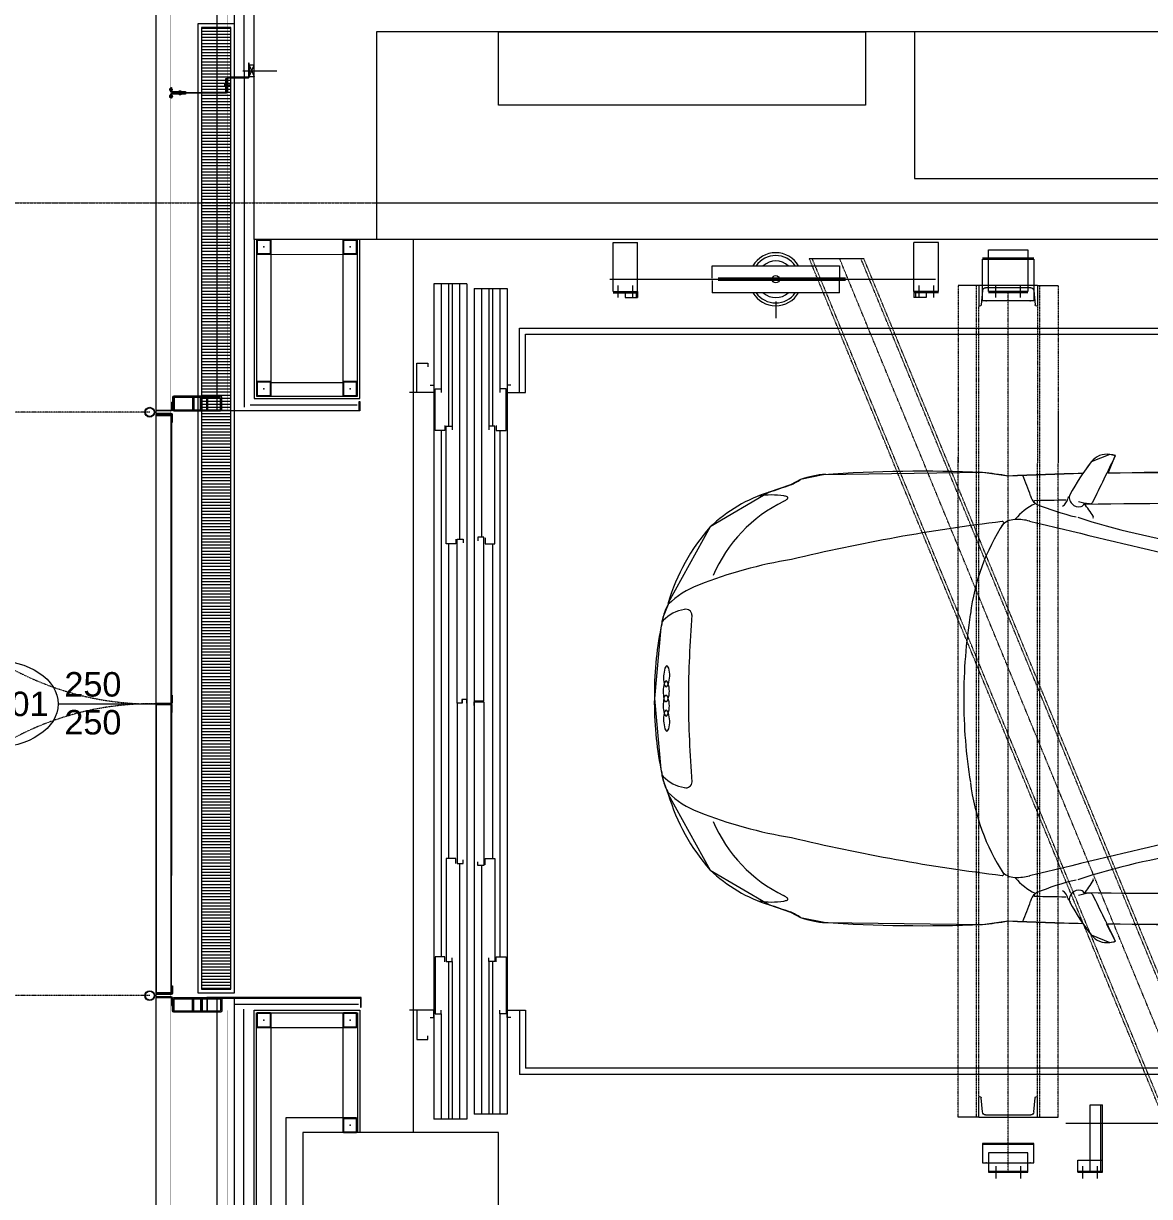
# Model space of a CAD drawing. Extents: x -1133 to 23780, y -1311 to 8245.
# Drawn here: x 1068.3 to 1528.5, y 1998.9 to 2478.4 of the extents above; entities that cross this region are included whole.
import ezdxf
from ezdxf.enums import TextEntityAlignment as Align
from ezdxf.xclip import XClip

# ---------------------------------------------------------------- set-up
doc = ezdxf.new("R2010")
doc.units = 0
doc.header["$MEASUREMENT"] = 0
doc.header["$XCLIPFRAME"] = 0
doc.linetypes.add('DASHDOT2', pattern=[0.5, 0.25, -0.125, 0, -0.125])
doc.linetypes.add('DOT2', pattern=[0.125, 0, -0.125])
doc.layers.get('0').update_dxf_attribs({"color": 9, "lineweight": 9})
for name, color, linetype, lineweight in [('00', 9, 'Continuous', 9), ('01', 9, 'Continuous', 9), ('04', 9, 'Continuous', 9), ('05V', 9, 'Continuous', 9), ('06D', 9, 'Continuous', 9), ('10', 9, 'Continuous', 9), ('11', 9, 'Continuous', 9), ('20', 9, 'DOT2', 9), ('22', 8, 'Continuous', 9), ('24', 9, 'DASHDOT2', 9), ('33', 9, 'BATTING', 9)]:
    doc.layers.add(name, color=color, linetype=linetype, lineweight=lineweight)
doc.styles.add('Arial', font='arial.ttf', dxfattribs={"height": 2.5})
doc.linetypes.add('BATTING', pattern='A,0.0001,-0.1,[134,ltypeshp.shx,S=0.1,R=0,X=-0.1,Y=0],-0.2,[134,ltypeshp.shx,S=0.1,R=180,X=0.1,Y=0],-0.1', length=0.4001)

# ---------------------------------------------------------------- blocks, each defined once
blk = doc.blocks.new('p-ızgara 1')
h = blk.add_hatch()
h.set_pattern_fill('ANSI31', color=256, scale=10, angle=225, style=0)
h.set_pattern_definition([(270, (-1308.5183, 1064.6868), (1.25, -4e-16), [])])
h.paths.add_polyline_path([(1.5, 13.5), (1.5, 1.5), (394.5, 1.5), (394.5, 13.5)])
for points in [[(0, 15), (0, 0), (396, 0), (396, 15)], [(1.5, 13.5), (1.5, 1.5), (394.5, 1.5), (394.5, 13.5)]]:
    blk.add_lwpolyline(points, close=True)
blk = doc.blocks.new('Group-321-1')
at = {"lineweight": 0}
blk.add_lwpolyline([(384782.8143, 69370.9298), (384782.099, 69369.5315), (384782.0492, 69369.5901), (384782.0346, 69369.5732), (384782.0266, 69369.4913), (384782.053, 69369.4394), (384781.9224, 69369.1627), (384781.8618, 69369.0762), (384781.5727, 69368.4935), (384781.5478, 69368.4017), (384781.5488, 69368.3546), (384781.5351, 69368.2638), (384781.5515, 69367.9843), (384781.5515, 69367.9843), (384781.749, 69367.6906), (384781.7549, 69367.6863), (384781.7923, 69367.6441), (384781.8263, 69367.6169), (384782.0711, 69367.4613), (384782.3403, 69367.353), (384782.3817, 69367.3414), (384782.4453, 69367.3332), (384782.7991, 69367.344), (384783.0363, 69367.4941), (384783.1021, 69367.5581), (384783.1403, 69367.5843), (384783.2058, 69367.6663), (384783.5053, 69368.2326), (384783.5403, 69368.3322), (384783.689, 69368.5997), (384783.7466, 69368.6084), (384783.8084, 69368.6626), (384783.8147, 69368.6844), (384783.7337, 69368.6844), (384784.4562, 69370.087)], dxfattribs=at)
for centre, radius, start, end in [((384822.9409, 69349.5203), 45.4809, 151.91783, 153.89663), ((384821.1879, 69350.0129), 43.565, 152.47687, 153.59071), ((384780.1046, 69371.4451), 2.9727, 314.8855, 333.6766), ((384743.6698, 69390.211), 45.4809, 331.7595, 333.7383), ((384782.0988, 69369.5256), 0.08, 143.4719, 205.3483), ((384782.1495, 69369.4974), 0.1377, 137.1664, 146.6022), ((384967.4628, 69508.0027), 231.379, 216.741616, 216.794011), ((384678.7517, 69458.2208), 136.4506, 319.252602, 319.492588), ((384786.4545, 69368.1856), 2.9727, 151.9795, 170.7706), ((384782.9196, 69369.9112), 0.9868, 205.182, 214.4777), ((384795.1786, 69363.075), 14.5872, 154.13193, 155.3338), ((384781.9661, 69369.5433), 0.2494, 316.3484, 326.7202), ((384782.1506, 69369.3741), 0.0194, 352.1473, 47.0793), ((384782.2653, 69368.9144), 0.4843, 94.4328, 101.9444), ((384782.1667, 69369.4142), 0.0112, 312.8599, 34.8105), ((384782.228, 69369.389), 0.00831, 38.2323, 92.0308), ((384745.0919, 69389.0738), 43.565, 332.06542, 333.17925), ((384781.4441, 69369.9694), 0.9862, 309.9162, 319.8631), ((384782.1239, 69369.3634), 0.0209, 210.1338, 261.901), ((384782.122, 69369.3451), 0.00941, 178.2704, 230.3207), ((384782.0852, 69369.2999), 0.0489, 5.7791, 50.9893), ((384782.1316, 69369.3958), 0.0541, 258.6932, 282.7156), ((384782.1321, 69369.3799), 0.0386, 287.1711, 347.5368), ((384791.1445, 69364.8055), 10.0957, 153.3898, 154.10666), ((384781.8012, 69367.5574), 1.667, 81.8864, 84.9423), ((384782.0501, 69369.2603), 0.0543, 255.4486, 293.8595), ((384782.0653, 69369.2123), 0.00351, 147.6525, 275.8013), ((384782.3152, 69369.2019), 0.2415, 178.3112, 202.8017), ((384782.0803, 69369.2075), 0.00659, 121.6403, 166.7715), ((384783.0277, 69368.3243), 1.3873, 142.8163, 147.1796), ((384782.2724, 69369.0259), 0.196, 137.8698, 155.4348), ((384782.1584, 69369.074), 0.0723, 153.7582, 202.5543), ((384787.0532, 69366.1374), 5.9654, 150.48594, 156.73647), ((384789.1281, 69366.4456), 7.5187, 159.68697, 166.35156), ((384782.0818, 69369.0554), 0.00481, 20.9384, 175.9317), ((384782.8576, 69369.5029), 0.8909, 210.0252, 235.5657), ((384916.0429, 69336.4165), 136.4506, 166.163538, 166.403525), ((384783.6274, 69370.5018), 2.1511, 233.7694, 242.9353), ((384783.546, 69368.7124), 0.00831, 33.6253, 87.4238), ((384783.1387, 69368.4661), 0.4843, 23.7117, 31.2233), ((384783.5791, 69368.6408), 0.0194, 78.5769, 133.5088), ((384783.8241, 69368.5896), 0.2494, 158.9359, 169.3077), ((384783.6023, 69368.6773), 0.0112, 90.8456, 172.7962), ((384788.1969, 69600.0219), 231.379, 268.862115, 268.914511), ((384783.7323, 69368.6871), 0.08, 280.3078, 342.1843), ((384783.6798, 69368.7118), 0.1377, 339.054, 348.4897), ((384784.4746, 69368.4138), 0.9862, 165.793, 175.74), ((384783.5945, 69368.6292), 0.0386, 138.1193, 198.4851), ((384783.6078, 69368.6381), 0.0541, 202.9405, 226.9629), ((384783.6345, 69370.4982), 2.1511, 242.7208, 251.8868), ((384774.6241, 69373.2856), 10.0957, 331.54946, 332.26633), ((384783.5569, 69368.5444), 0.0489, 74.6669, 119.8771), ((384770.8666, 69375.5547), 14.5872, 330.32233, 331.52419), ((384783.5722, 69368.6007), 0.00941, 255.3354, 307.3857), ((384783.5859, 69368.613), 0.0209, 223.7551, 275.5224), ((384783.5672, 69369.5788), 0.9868, 271.1784, 280.4742), ((384781.8971, 69368.3577), 0.3521, 155.6746, 172.8272), ((384783.2251, 69368.5368), 0.196, 330.2214, 347.7863), ((384783.3432, 69368.6743), 0.2415, 282.8545, 307.345), ((384783.4846, 69368.4866), 0.00659, 318.8847, 4.0158), ((384783.5452, 69368.4928), 0.0543, 191.7966, 230.2075), ((384783.4973, 69368.4773), 0.00351, 209.8549, 338.0036), ((384783.2716, 69369.2904), 0.8909, 250.0904, 275.6309), ((384783.3307, 69368.4723), 0.0723, 283.1018, 331.8979), ((384782.3066, 69367.2979), 1.667, 40.7138, 43.7698), ((384781.2507, 69368.3722), 0.2986, 356.6067, 5.6602), ((384777.1322, 69372.6032), 7.5187, 319.30457, 325.96916), ((384783.3602, 69368.3991), 0.00481, 309.7244, 104.7177), ((384764.3472, 69370.8859), 17.3868, 351.32617, 351.63129), ((384781.5894, 69368.3179), 0.00398, 74.7912, 133.7856), ((384781.5845, 69368.3135), 0.0102, 1.6376, 54.3963), ((384782.2148, 69368.7415), 1.3873, 338.4765, 342.8399), ((384781.8007, 69368.141), 0.2809, 142.998, 163.907), ((384781.6108, 69368.2877), 0.0411, 126.4313, 146.9765), ((384781.5006, 69368.3013), 0.0949, 358.817, 7.3839), ((384782.2012, 69368.2894), 0.6058, 179.0659, 219.4798), ((384782.1373, 69368.159), 0.6112, 170.0439, 196.5991), ((384778.0913, 69370.7376), 5.9654, 328.91966, 335.17019), ((384783.574, 69367.6511), 1.8423, 162.0199, 174.3284), ((384782.3166, 69368.2853), 0.8221, 201.4762, 226.3392), ((384782.1191, 69367.7954), 0.3803, 174.3105, 196.6697), ((384781.8274, 69367.732), 0.0243, 63.7649, 169.9953), ((384784.0992, 69371.3805), 4.2739, 238.0489, 242.6341), ((384781.9405, 69367.6889), 0.1449, 160.4215, 200.1828), ((384781.3493, 69368.793), 1.8423, 311.3278, 323.6363), ((384781.9367, 69367.8086), 0.2189, 213.4367, 228.8733), ((384782.901, 69367.8424), 0.3521, 312.8289, 329.9815), ((384781.8626, 69367.7093), 0.0958, 222.8673, 244.0075), ((384781.8298, 69367.649), 0.0272, 202.2018, 232.2843), ((384782.6953, 69368.7143), 1.3999, 231.6246, 243.5204), ((384781.9795, 69367.566), 0.00393, 106.148, 191.2356), ((384781.9926, 69367.569), 0.0174, 192.4725, 226.4338), ((384781.9842, 69367.5477), 0.0228, 79.7433, 104.6743), ((384782.0763, 69367.6572), 0.139, 226.4813, 253.2418), ((384781.9679, 69367.4673), 0.1048, 43.0274, 79.064), ((384784.0734, 69371.3937), 4.2739, 243.022, 247.6072), ((384782.6682, 69368.0497), 0.6058, 266.1764, 306.5902), ((384783.0862, 69367.4874), 0.0949, 118.2722, 126.8391), ((384795.1854, 69355.0563), 17.3868, 134.02483, 134.32996), ((384783.0473, 69367.5626), 0.0102, 71.2598, 124.0185), ((384783.0109, 69367.569), 0.0411, 338.6796, 359.2249), ((384783.048, 69367.5692), 0.00398, 351.8705, 50.8649), ((384783.2896, 69367.3257), 0.2986, 119.996, 129.0494), ((384782.0325, 69367.5354), 0.00393, 108.0079, 193.0955), ((384782.0455, 69367.5388), 0.0174, 194.3324, 228.2937), ((384782.0378, 69367.5173), 0.0228, 81.6031, 106.5342), ((384782.1264, 69367.6297), 0.139, 228.3412, 255.1017), ((384782.043, 69367.5459), 0.0229, 252.8528, 277.4764), ((384782.0242, 69367.4364), 0.1048, 44.8873, 80.9239), ((384782.0223, 69367.5184), 0.0302, 24.4378, 42.4802), ((384782.0457, 69367.5282), 0.00493, 273.6822, 33.6822), ((384782.0856, 69367.5071), 0.00493, 90.1141, 210.1141), ((384782.0905, 69367.4822), 0.0302, 81.316, 99.3585), ((384782.0783, 69367.4086), 0.1048, 44.7323, 80.7688), ((384782.0769, 69367.4892), 0.0302, 26.2976, 44.3401), ((384782.7811, 69367.6377), 0.2809, 321.7491, 342.6581), ((384782.7254, 69368.6988), 1.3999, 242.1358, 254.0316), ((384782.1019, 69367.5147), 0.0229, 206.3199, 230.9435), ((384782.1758, 69367.6043), 0.139, 230.5544, 257.315), ((384782.0967, 69367.5174), 0.0229, 254.7126, 279.3362), ((384782.0999, 69367.4998), 0.00493, 275.5421, 35.5421), ((384782.1404, 69367.4796), 0.00493, 91.9739, 211.9739), ((384782.1563, 69367.4877), 0.0229, 208.1798, 232.8034), ((384782.146, 69367.4549), 0.0302, 83.1759, 101.2183), ((384782.2273, 69367.5797), 0.139, 232.4143, 259.1748), ((384782.1491, 69367.4857), 0.0174, 257.3624, 291.3237), ((384782.1362, 69367.3809), 0.1048, 46.5921, 82.6287), ((384782.1361, 69367.4668), 0.0228, 19.1219, 44.053), ((384782.1539, 69367.4731), 0.00393, 292.5606, 17.6483), ((384782.5995, 69367.9217), 0.6112, 289.0571, 315.6122), ((384782.2044, 69367.4602), 0.0174, 259.2223, 293.1836), ((384782.1921, 69367.441), 0.0228, 20.9818, 45.9129), ((384782.2096, 69367.4478), 0.00393, 294.4205, 19.5081), ((384782.4333, 69367.421), 0.0243, 315.6609, 61.8912), ((384782.3323, 69367.4878), 0.1449, 285.4734, 325.2346), ((384782.3147, 69367.695), 0.3803, 288.9864, 311.3457), ((384782.3942, 69367.4364), 0.0958, 241.6486, 262.7889), ((384782.3644, 69367.3745), 0.0272, 253.3718, 283.4544), ((384782.4317, 69367.5545), 0.2189, 256.7829, 272.2195), ((384782.5977, 69368.1411), 0.8221, 259.3169, 284.18)]:
    blk.add_arc(centre, radius, start, end, dxfattribs=at)
blk = doc.blocks.new('0_doorno')
blk.add_lwpolyline([(4.5, 0), (12.5, 0)])
blk.add_ellipse((-0.891, 0), major_axis=(-5.391, 0), ratio=0.666667)
at = {"style": 'Arial'}
blk.add_attdef('YUKSEKLIK', text='', height=2, dxfattribs=at).set_placement((5, 12.3), align=Align.TOP_LEFT)
blk.add_attdef('KAPINO', text='', height=2, dxfattribs=at).set_placement((0, 0), align=Align.MIDDLE)
blk.add_attdef('GENISLIK', text='', height=2, dxfattribs=at).set_placement((5, -3.789), align=Align.BOTTOM_LEFT)
blk = doc.blocks.new('p-kolon_80x80')
blk.add_lwpolyline([(-40, -40), (40, -40), (40, 40), (-40, 40)], close=True)
blk = doc.blocks.new('p- alum kaplama profil')
at = {"lineweight": 13}
blk.add_lwpolyline([(7.12, 12.59), (7.12, 26.49)], dxfattribs=at)
at = {"lineweight": 18}
blk.add_lwpolyline([(4.09, 6.16), (-1.41, 6.16), (-1.41, 6.46), (4.09, 6.46, 0.414214), (4.29, 6.66), (4.29, 14.66, -0.414214), (4.79, 15.16), (10.29, 15.16), (10.29, 14.86), (4.79, 14.86, 0.414214), (4.59, 14.66), (4.59, 6.66, -0.414214)], format="xyb", close=True, dxfattribs=at)
at = {"lineweight": 5}
blk.add_lwpolyline([(9.44, 15.16), (4.79, 15.16), (4.79, 17.16), (9.44, 17.16)], close=True, dxfattribs=at)
for points in [[(4.79, 15.16), (9.44, 17.16)], [(9.44, 15.16), (4.79, 17.16)]]:
    blk.add_lwpolyline(points, dxfattribs=at)
blk.add_lwpolyline([(-2.06, 5.56), (-2.06, -2.34), (-2.06, -15.69), (-1.66, -15.69), (-1.66, -2.34), (-1.66, 5.56), (-1.66, 5.56), (-1.66, 5.57), (-1.66, 5.57), (-1.66, 5.58), (-1.66, 5.58), (-1.65, 5.59), (-1.65, 5.59), (-1.65, 5.59), (-1.65, 5.6), (-1.65, 5.6), (-1.64, 5.61), (-1.64, 5.61), (-1.64, 5.62), (-1.64, 5.62), (-1.63, 5.62), (-1.63, 5.63), (-1.63, 5.63), (-1.62, 5.63), (-1.62, 5.64), (-1.61, 5.64), (-1.61, 5.64), (-1.61, 5.64), (-1.6, 5.65), (-1.6, 5.65), (-1.59, 5.65), (-1.59, 5.65), (-1.58, 5.65), (-1.58, 5.65), (-1.57, 5.66), (-1.57, 5.66), (-1.56, 5.66), (-1.56, 5.66), (3.94, 5.66), (3.94, 6.06), (-1.56, 6.06), (-1.58, 6.06), (-1.61, 6.05), (-1.63, 6.05), (-1.66, 6.05), (-1.68, 6.04), (-1.7, 6.03), (-1.73, 6.03), (-1.75, 6.02), (-1.77, 6.01), (-1.79, 6), (-1.82, 5.99), (-1.84, 5.97), (-1.86, 5.96), (-1.88, 5.94), (-1.89, 5.93), (-1.91, 5.91), (-1.93, 5.89), (-1.95, 5.87), (-1.96, 5.85), (-1.97, 5.83), (-1.99, 5.81), (-2, 5.79), (-2.01, 5.77), (-2.02, 5.75), (-2.03, 5.72), (-2.04, 5.7), (-2.04, 5.68), (-2.05, 5.65), (-2.05, 5.63), (-2.06, 5.61), (-2.06, 5.58)], close=True)
blk.add_lwpolyline([(-1.66, -2.34), (-2.06, -2.34)])
for points in [[(-2.36, -10.84), (-2.36, -16.39), (-2.36, -16.39, -0.414214), (-2.51, -16.54), (-2.51, -16.54), (-4.06, -16.54), (-4.06, -16.84), (-2.51, -16.84), (-2.51, -16.84, 0.414214), (-2.06, -16.39), (-2.06, -10.84)], [(-1.36, -10.84), (-1.66, -10.84), (-1.66, -16.39, 0.414214), (-1.21, -16.84), (-1.21, -16.84), (0.34, -16.84), (0.34, -16.54), (-1.21, -16.54), (-1.21, -16.54, -0.414214), (-1.36, -16.39), (-1.36, -16.39)]]:
    blk.add_lwpolyline(points, format="xyb", close=True)
for points in [[(0.67, 5.66, -10), (1.91, 5.66, -10)], [(0.67, 5.66, -10), (0.67, 5.64, -10), (0.67, 5.62, -10), (0.67, 5.6, -10), (0.68, 5.58, -10), (0.68, 5.56, -10), (0.69, 5.54, -10), (0.69, 5.52, -10), (0.7, 5.5, -10), (0.7, 5.48, -10), (0.71, 5.46, -10), (0.72, 5.45, -10), (0.73, 5.43, -10), (0.74, 5.41, -10), (0.75, 5.4, -10), (0.76, 5.38, -10), (0.77, 5.36, -10), (0.79, 5.35, -10), (0.8, 5.33, -10), (0.81, 5.32, -10), (0.83, 5.31, -10), (0.84, 5.29, -10), (0.86, 5.28, -10), (0.87, 5.27, -10), (0.89, 5.26, -10), (0.91, 5.25, -10), (0.92, 5.24, -10), (0.94, 5.23, -10), (0.96, 5.22, -10), (0.98, 5.21, -10), (1, 5.21, -10), (1.02, 5.2, -10), (1.03, 5.2, -10)], [(0.96, 5.66, -10), (0.97, 5.66, -10), (0.97, 5.66, -10), (0.97, 5.66, -10), (0.98, 5.66, -10), (0.98, 5.66, -10), (0.99, 5.66, -10), (0.99, 5.66, -10), (1, 5.66, -10), (1, 5.67, -10), (1, 5.67, -10), (1.01, 5.67, -10), (1.01, 5.67, -10), (1.01, 5.67, -10), (1.02, 5.68, -10), (1.02, 5.68, -10), (1.02, 5.68, -10), (1.03, 5.69, -10), (1.03, 5.69, -10), (1.03, 5.69, -10), (1.04, 5.7, -10), (1.04, 5.7, -10), (1.04, 5.7, -10), (1.04, 5.71, -10), (1.04, 5.71, -10), (1.05, 5.72, -10), (1.05, 5.72, -10), (1.05, 5.72, -10), (1.05, 5.73, -10), (1.05, 5.73, -10), (1.05, 5.74, -10), (1.05, 5.74, -10), (1.05, 5.75, -10)], [(1.61, 6.87, -10), (0.98, 6.96, -10)], [(1.33, 5.85, -10), (0.98, 5.88, -10)], [(1.56, 7.05, -10), (1.02, 7.13, -10)], [(1.03, 5.2, -10), (1.04, 5.2, -10), (1.05, 5.19, -10), (1.05, 5.19, -10), (1.06, 5.19, -10), (1.06, 5.19, -10), (1.07, 5.19, -10), (1.07, 5.19, -10), (1.08, 5.19, -10), (1.08, 5.19, -10), (1.09, 5.19, -10), (1.09, 5.18, -10), (1.1, 5.18, -10), (1.1, 5.18, -10), (1.11, 5.18, -10), (1.11, 5.18, -10), (1.12, 5.18, -10), (1.12, 5.18, -10), (1.13, 5.18, -10), (1.13, 5.18, -10), (1.14, 5.18, -10), (1.15, 5.18, -10), (1.15, 5.18, -10), (1.16, 5.17, -10), (1.16, 5.17, -10), (1.17, 5.17, -10), (1.17, 5.17, -10), (1.18, 5.17, -10), (1.18, 5.17, -10), (1.19, 5.17, -10), (1.19, 5.17, -10), (1.2, 5.17, -10), (1.2, 5.17, -10)], [(1.05, 6.91, -10), (1.29, 7.56, -10)], [(1.05, 5.83, -10), (1.05, 6.01, -10)], [(1.05, 5.75, -10), (1.05, 5.83, -10)], [(1.2, 5.17, -10), (1.2, 5.2, -10)], [(1.38, 5.2, -10), (1.2, 5.2, -10)], [(1.29, 4.93, -10), (1.29, 7.8, -10)], [(1.53, 6.82, -10), (1.29, 7.56, -10)], [(1.29, 6.16, -10), (1.29, 6.26, -10)], [(1.38, 5.17, -10), (1.38, 5.2, -10)], [(1.38, 5.17, -10), (1.38, 5.17, -10), (1.39, 5.17, -10), (1.39, 5.17, -10), (1.4, 5.17, -10), (1.41, 5.17, -10), (1.41, 5.17, -10), (1.42, 5.17, -10), (1.42, 5.17, -10), (1.43, 5.17, -10), (1.43, 5.18, -10), (1.44, 5.18, -10), (1.44, 5.18, -10), (1.45, 5.18, -10), (1.45, 5.18, -10), (1.46, 5.18, -10), (1.46, 5.18, -10), (1.47, 5.18, -10), (1.47, 5.18, -10), (1.48, 5.18, -10), (1.48, 5.18, -10), (1.49, 5.18, -10), (1.5, 5.19, -10), (1.5, 5.19, -10), (1.51, 5.19, -10), (1.51, 5.19, -10), (1.52, 5.19, -10), (1.52, 5.19, -10), (1.53, 5.19, -10), (1.53, 5.19, -10), (1.54, 5.19, -10), (1.54, 5.2, -10), (1.55, 5.2, -10)], [(1.53, 5.75, -10), (1.53, 5.92, -10)], [(1.53, 5.75, -10), (1.53, 5.74, -10), (1.53, 5.74, -10), (1.53, 5.73, -10), (1.53, 5.73, -10), (1.53, 5.72, -10), (1.54, 5.72, -10), (1.54, 5.72, -10), (1.54, 5.71, -10), (1.54, 5.71, -10), (1.54, 5.7, -10), (1.54, 5.7, -10), (1.55, 5.7, -10), (1.55, 5.69, -10), (1.55, 5.69, -10), (1.55, 5.69, -10), (1.56, 5.68, -10), (1.56, 5.68, -10), (1.56, 5.68, -10), (1.57, 5.67, -10), (1.57, 5.67, -10), (1.58, 5.67, -10), (1.58, 5.67, -10), (1.58, 5.67, -10), (1.59, 5.66, -10), (1.59, 5.66, -10), (1.6, 5.66, -10), (1.6, 5.66, -10), (1.6, 5.66, -10), (1.61, 5.66, -10), (1.61, 5.66, -10), (1.62, 5.66, -10), (1.62, 5.66, -10)], [(1.55, 5.2, -10), (1.57, 5.2, -10), (1.59, 5.21, -10), (1.6, 5.21, -10), (1.62, 5.22, -10), (1.64, 5.23, -10), (1.66, 5.24, -10), (1.68, 5.25, -10), (1.69, 5.26, -10), (1.71, 5.27, -10), (1.73, 5.28, -10), (1.74, 5.29, -10), (1.76, 5.31, -10), (1.77, 5.32, -10), (1.78, 5.33, -10), (1.8, 5.35, -10), (1.81, 5.36, -10), (1.82, 5.38, -10), (1.83, 5.4, -10), (1.84, 5.41, -10), (1.85, 5.43, -10), (1.86, 5.45, -10), (1.87, 5.46, -10), (1.88, 5.48, -10), (1.89, 5.5, -10), (1.89, 5.52, -10), (1.9, 5.54, -10), (1.9, 5.56, -10), (1.9, 5.58, -10), (1.91, 5.6, -10), (1.91, 5.62, -10), (1.91, 5.64, -10), (1.91, 5.66, -10)], [(-2.86, -13.04, 0), (-0.86, -13.04, 0)], [(-2.36, -12.52, 0), (-2.4, -12.53, 0), (-2.43, -12.56, 0), (-2.47, -12.58, 0), (-2.5, -12.6, 0), (-2.53, -12.63, 0), (-2.56, -12.66, 0), (-2.59, -12.69, 0), (-2.61, -12.73, 0), (-2.63, -12.76, 0), (-2.65, -12.8, 0), (-2.67, -12.84, 0), (-2.68, -12.88, 0), (-2.69, -12.92, 0), (-2.7, -12.96, 0), (-2.71, -13, 0), (-2.71, -13.04, 0), (-2.71, -13.08, 0), (-2.7, -13.13, 0), (-2.69, -13.17, 0), (-2.68, -13.21, 0), (-2.67, -13.25, 0), (-2.65, -13.28, 0), (-2.63, -13.32, 0), (-2.61, -13.36, 0), (-2.59, -13.39, 0), (-2.56, -13.42, 0), (-2.53, -13.45, 0), (-2.5, -13.48, 0), (-2.47, -13.51, 0), (-2.43, -13.53, 0), (-2.4, -13.55, 0), (-2.36, -13.57, 0)], [(-2.36, -13.04, 0), (-2.36, -12.52, 0)], [(-2.36, -13.04, 0), (-2.36, -12.73, 0)], [(-2.36, -12.73, 0), (-2.36, -13.04, 0)], [(-1.36, -12.73, 0), (-2.36, -12.73, 0)], [(-2.36, -13.04, 0), (-2.36, -13.36, 0)], [(-2.36, -13.04, 0), (-2.36, -13.57, 0)], [(-2.36, -13.36, 0), (-2.36, -13.04, 0)], [(-1.36, -13.36, 0), (-2.36, -13.36, 0)], [(-1.36, -13.04, 0), (-1.36, -12.37, 0)], [(-1.36, -13.72, 0), (-1.32, -13.68, 0), (-1.29, -13.65, 0), (-1.26, -13.61, 0), (-1.23, -13.58, 0), (-1.2, -13.54, 0), (-1.18, -13.5, 0), (-1.16, -13.45, 0), (-1.14, -13.41, 0), (-1.12, -13.37, 0), (-1.1, -13.32, 0), (-1.09, -13.28, 0), (-1.08, -13.23, 0), (-1.07, -13.18, 0), (-1.06, -13.14, 0), (-1.06, -13.09, 0), (-1.06, -13.04, 0), (-1.06, -12.99, 0), (-1.06, -12.95, 0), (-1.07, -12.9, 0), (-1.08, -12.85, 0), (-1.09, -12.81, 0), (-1.1, -12.76, 0), (-1.12, -12.72, 0), (-1.14, -12.67, 0), (-1.16, -12.63, 0), (-1.18, -12.59, 0), (-1.2, -12.55, 0), (-1.23, -12.51, 0), (-1.26, -12.47, 0), (-1.29, -12.43, 0), (-1.32, -12.4, 0), (-1.36, -12.37, 0)], [(-1.36, -13.04, 0), (-1.36, -13.72, 0)], [(-3.84, -17.04, 0), (-3.81, -17.07, 0), (-3.78, -17.1, 0), (-3.75, -17.12, 0), (-3.72, -17.15, 0), (-3.69, -17.17, 0), (-3.66, -17.19, 0), (-3.62, -17.21, 0), (-3.59, -17.23, 0), (-3.55, -17.24, 0), (-3.52, -17.26, 0), (-3.48, -17.27, 0), (-3.44, -17.28, 0), (-3.4, -17.28, 0), (-3.36, -17.29, 0), (-3.32, -17.29, 0), (-3.29, -17.29, 0), (-3.25, -17.29, 0), (-3.21, -17.29, 0), (-3.17, -17.28, 0), (-3.13, -17.28, 0), (-3.09, -17.27, 0), (-3.06, -17.26, 0), (-3.02, -17.24, 0), (-2.98, -17.23, 0), (-2.95, -17.21, 0), (-2.91, -17.19, 0), (-2.88, -17.17, 0), (-2.85, -17.15, 0), (-2.82, -17.12, 0), (-2.79, -17.1, 0), (-2.76, -17.07, 0), (-2.73, -17.04, 0)], [(-3.29, -17.04, 0), (-3.84, -17.04, 0)], [(-2.85, -16.54, 0), (-2.86, -16.51, 0), (-2.87, -16.47, 0), (-2.89, -16.44, 0), (-2.91, -16.41, 0), (-2.93, -16.38, 0), (-2.96, -16.35, 0), (-2.98, -16.33, 0), (-3.01, -16.31, 0), (-3.04, -16.29, 0), (-3.07, -16.27, 0), (-3.11, -16.25, 0), (-3.14, -16.24, 0), (-3.18, -16.23, 0), (-3.21, -16.22, 0), (-3.25, -16.22, 0), (-3.29, -16.22, 0), (-3.32, -16.22, 0), (-3.36, -16.22, 0), (-3.39, -16.23, 0), (-3.43, -16.24, 0), (-3.46, -16.25, 0), (-3.5, -16.27, 0), (-3.53, -16.29, 0), (-3.56, -16.31, 0), (-3.59, -16.33, 0), (-3.61, -16.35, 0), (-3.64, -16.38, 0), (-3.66, -16.41, 0), (-3.68, -16.44, 0), (-3.7, -16.47, 0), (-3.71, -16.51, 0), (-3.73, -16.54, 0)], [(-3.29, -16.54, 0), (-3.73, -16.54, 0)], [(-3.29, -16.54, 0), (-3.55, -16.54, 0)], [(-3.55, -16.54, 0), (-3.29, -16.54, 0)], [(-3.55, -17.04, 0), (-3.55, -16.54, 0)], [(-3.29, -17.54, 0), (-3.29, -16.04, 0)], [(-3.29, -16.54, 0), (-2.85, -16.54, 0)], [(-3.29, -16.54, 0), (-3.03, -16.54, 0)], [(-3.03, -16.54, 0), (-3.29, -16.54, 0)], [(-3.29, -17.04, 0), (-2.73, -17.04, 0)], [(-3.03, -17.04, 0), (-3.03, -16.54, 0)], [(-0.56, -17.04, 0), (-1.11, -17.04, 0)], [(0, -17.04, 0), (-0.03, -17.07, 0), (-0.06, -17.1, 0), (-0.09, -17.12, 0), (-0.12, -17.15, 0), (-0.15, -17.17, 0), (-0.18, -17.19, 0), (-0.22, -17.21, 0), (-0.25, -17.23, 0), (-0.29, -17.24, 0), (-0.33, -17.26, 0), (-0.36, -17.27, 0), (-0.4, -17.28, 0), (-0.44, -17.28, 0), (-0.48, -17.29, 0), (-0.52, -17.29, 0), (-0.56, -17.29, 0), (-0.59, -17.29, 0), (-0.63, -17.29, 0), (-0.67, -17.28, 0), (-0.71, -17.28, 0), (-0.75, -17.27, 0), (-0.79, -17.26, 0), (-0.82, -17.24, 0), (-0.86, -17.23, 0), (-0.89, -17.21, 0), (-0.93, -17.19, 0), (-0.96, -17.17, 0), (-0.99, -17.15, 0), (-1.02, -17.12, 0), (-1.05, -17.1, 0), (-1.08, -17.07, 0), (-1.11, -17.04, 0)], [(-1, -16.54, 0), (-0.98, -16.51, 0), (-0.97, -16.47, 0), (-0.95, -16.44, 0), (-0.93, -16.41, 0), (-0.91, -16.38, 0), (-0.88, -16.35, 0), (-0.86, -16.33, 0), (-0.83, -16.31, 0), (-0.8, -16.29, 0), (-0.77, -16.27, 0), (-0.73, -16.25, 0), (-0.7, -16.24, 0), (-0.66, -16.23, 0), (-0.63, -16.22, 0), (-0.59, -16.22, 0), (-0.56, -16.22, 0), (-0.52, -16.22, 0), (-0.48, -16.22, 0), (-0.45, -16.23, 0), (-0.41, -16.24, 0), (-0.38, -16.25, 0), (-0.34, -16.27, 0), (-0.31, -16.29, 0), (-0.28, -16.31, 0), (-0.25, -16.33, 0), (-0.23, -16.35, 0), (-0.2, -16.38, 0), (-0.18, -16.41, 0), (-0.16, -16.44, 0), (-0.14, -16.47, 0), (-0.13, -16.51, 0), (-0.12, -16.54, 0)], [(-0.56, -16.54, 0), (-1, -16.54, 0)], [(-0.56, -16.54, 0), (-0.82, -16.54, 0)], [(-0.82, -16.54, 0), (-0.56, -16.54, 0)], [(-0.82, -17.04, 0), (-0.82, -16.54, 0)], [(-0.56, -17.54, 0), (-0.56, -16.04, 0)], [(-0.56, -16.54, 0), (-0.3, -16.54, 0)], [(-0.56, -16.54, 0), (-0.12, -16.54, 0)], [(-0.3, -16.54, 0), (-0.56, -16.54, 0)], [(-0.56, -17.04, 0), (0, -17.04, 0)], [(-0.3, -17.04, 0), (-0.3, -16.54, 0)]]:
    blk.add_polyline3d(points)
blk = doc.blocks.new('P-AKS_AUDI')
at = {"layer": '24'}
blk.add_lwpolyline([(-3840, -380), (-3500, -380)], dxfattribs=at)
blk = doc.blocks.new('k-giriş portal kutusu')
at = {"layer": '10'}
for p, q in [((-6, 5.4375), (-6, 0.5625)), ((-5.46, 5.2125), (-5.46, 0.7875)), ((5.4375, 6), (-5.4375, 6)), ((5.1225, 5.55), (-5.1225, 5.55)), ((5.46, 0.7875), (5.46, 5.2125)), ((6, 0.5625), (6, 5.4375)), ((-5.4375, 0), (5.4375, 0)), ((-5.1225, 0.45), (5.1225, 0.45))]:
    blk.add_line(p, q, dxfattribs=at)
for centre, radius, start, end in [((-5.4375, 5.4375), 0.5625, 90, 180), ((-5.1225, 5.2125), 0.3375, 90, 180), ((5.1225, 5.2125), 0.3375, 0, 90), ((5.4375, 5.4375), 0.5625, 0, 90), ((-5.4375, 0.5625), 0.5625, 180, 270), ((-5.1225, 0.7875), 0.3375, 180, 270), ((5.1225, 0.7875), 0.3375, 270, 0), ((5.4375, 0.5625), 0.5625, 270, 0)]:
    blk.add_arc(centre, radius, start, end, dxfattribs=at)
blk = doc.blocks.new('NPU240')
for p, q in [((0, -120), (0, 120)), ((0, 120), (85, 120)), ((21.4, 105.2), (79.1, 110.2)), ((85, 120), (85, 116.7)), ((9.5, -92.2), (9.5, 92.2)), ((0, -120), (85, -120)), ((21.4, -105.2), (79.1, -110.2)), ((85, -120), (85, -116.7))]:
    blk.add_line(p, q)
for centre, radius, start, end in [((22.5, 92.2), 13, 95, 180), ((78.5, 116.7), 6.5, 275, 0), ((22.5, -92.2), 13, 180, 265), ((78.5, -116.7), 6.5, 0, 85)]:
    blk.add_arc(centre, radius, start, end)
blk = doc.blocks.new('p-arac asansoru')
for p, q in [((59.9, 530.5), (59.9, 533.5)), ((312.4, 530.5), (312.4, 533.5)), ((15.4, 510), (15.4, 523.5)), ((356.9, 523.5), (15.4, 523.5)), ((356.9, 510), (356.9, 523.5)), ((58.4, 520.5), (15.4, 520.5)), ((296.9, 520.5), (81.7, 520.5)), ((356.9, 520.5), (313.9, 520.5)), ((79.9, 517.5), (15.4, 517.5)), ((79.9, 516), (15.4, 516)), ((250.5, 517.5), (121.9, 517.5)), ((356.9, 517.5), (298.7, 517.5)), ((356.9, 516), (298.7, 516)), ((119.9, 513), (15.4, 513)), ((356.9, 510), (15.4, 510)), ((356.9, 513), (252.5, 513)), ((17.4, 493.5), (17.4, 507)), ((354.9, 507), (17.4, 507)), ((119.05, 504), (17.4, 504)), ((354.9, 504), (253.35, 504)), ((354.9, 507), (354.9, 493.5)), ((79.9, 501), (17.4, 501)), ((79.9, 499.5), (17.4, 499.5)), ((250.5, 499.5), (121.9, 499.5)), ((354.9, 501), (298.7, 501)), ((354.9, 499.5), (298.7, 499.5)), ((58.4, 496.5), (17.4, 496.5)), ((296.9, 496.5), (81.7, 496.5)), ((354.9, 496.5), (313.9, 496.5)), ((354.9, 493.5), (17.4, 493.5)), ((33.7, -134.5), (33.7, 488.5)), ((59.9, 488.5), (33.7, 488.5)), ((36.2, -132), (36.2, 486)), ((59.9, 486), (36.2, 486)), ((59.9, 488.5), (59.9, 486)), ((312.4, 488.5), (312.4, 486)), ((312.4, 488.5), (338.7, 488.5)), ((312.4, 486), (336.2, 486)), ((336.2, 486), (336.2, -132)), ((338.7, 488.5), (338.7, -134.5)), ((358.7, 451.5), (358.7, 318.5)), ((356.2, 448.25), (351.2, 448.25)), ((353.2, 450.25), (353.2, 440.25)), ((353.7, 450.25), (373.7, 450.25)), ((353.7, 450.25), (353.7, 440.25)), ((373.7, 450.25), (373.7, 440.25)), ((353.7, 445.25), (351.2, 445.25)), ((351.2, 445.25), (351.2, 440.25)), ((356.2, 442.25), (351.2, 442.25)), ((353.7, 440.85), (351.2, 440.85)), ((353.7, 440.25), (351.2, 440.25)), ((353.7, 440.25), (373.7, 440.25)), ((353.2, 357.75), (353.2, 409.75)), ((358.2, 409.75), (353.2, 409.75)), ((359.2, 409.75), (364.2, 409.75)), ((364.2, 409.75), (364.2, 357.75)), ((358.2, 355.25), (358.2, 407.25)), ((359.2, 355.25), (359.2, 407.25)), ((349.55, 383.75), (342.85, 383.75)), ((367.15, 370.03), (367.15, 347.74)), ((353.2, 357.75), (358.2, 357.75)), ((364.2, 357.75), (359.2, 357.75)), ((353.7, 327.25), (351.2, 327.25)), ((351.2, 322.25), (351.2, 327.25)), ((353.7, 326.65), (351.2, 326.65)), ((353.2, 317.25), (353.2, 327.25)), ((353.7, 317.25), (353.7, 327.25)), ((353.7, 327.25), (373.7, 327.25)), ((373.7, 317.25), (373.7, 327.25)), ((356.2, 325.25), (351.2, 325.25)), ((353.7, 322.25), (351.2, 322.25)), ((356.2, 319.25), (351.2, 319.25)), ((353.7, 317.25), (373.7, 317.25)), ((16.2, 300.75), (16.2, 309.25)), ((356.2, 300.75), (356.2, 309.25)), ((-2.5, 299.25), (-2.5, 278.25)), ((5.5, 299.25), (-2.5, 299.25)), ((5, 278.25), (5, 299.25)), ((5.5, 278.25), (5.5, 299.25)), ((349.9, 278.25), (349.9, 299.25)), ((349.9, 299.25), (366.9, 299.25)), ((366.9, 299.25), (366.9, 278.25)), ((367.4, 299.25), (367.4, 278.25)), ((-3.8, 293.75), (-8.8, 293.75)), ((1.7, 296.75), (-6.3, 296.75)), ((-6.3, 296.75), (-6.3, 280.75)), ((-5.8, 296.75), (-5.8, 280.75)), ((1.7, 280.75), (1.7, 296.75)), ((351.2, 293.75), (356.2, 293.75)), ((353.2, 280.75), (353.2, 296.75)), ((353.7, 280.75), (353.7, 296.75)), ((353.7, 296.75), (370.7, 296.75)), ((370.7, 296.75), (370.7, 280.75)), ((-3.8, 283.75), (-8.8, 283.75)), ((351.2, 283.75), (356.2, 283.75)), ((-6.3, 280.75), (1.7, 280.75)), ((-2.5, 278.25), (5.5, 278.25)), ((366.9, 278.25), (349.9, 278.25)), ((370.7, 280.75), (353.7, 280.75)), ((16.2, 276.75), (16.2, 268.25)), ((356.2, 276.75), (356.2, 268.25)), ((13.7, 132.25), (13.7, 265.25)), ((-6.3, 260.25), (-6.3, 250.25)), ((-6.3, 260.25), (-1.3, 260.25)), ((-5.8, 260.25), (-5.8, 250.25)), ((-1.3, 260.25), (-1.3, 250.25)), ((-8.8, 258.25), (-3.8, 258.25)), ((-6.3, 255.25), (21.2, 255.25)), ((21.2, 255.25), (21.2, 250.25)), ((-8.8, 252.25), (-3.8, 252.25)), ((-6.3, 250.85), (21.2, 250.85)), ((-6.3, 250.25), (21.2, 250.25)), ((-6.3, 250.25), (-1.3, 250.25))]:
    blk.add_line(p, q)
for points in [[(56.9, 525), (56.9, 523.5), (59.9, 523.5), (59.9, 530.5), (47.9, 530.5), (47.9, 526), (49.4, 526)], [(315.4, 525), (315.4, 523.5), (312.4, 523.5), (312.4, 530.5), (324.4, 530.5), (324.4, 526), (322.9, 526)], [(79.7, 519), (81.7, 519), (81.7, 523), (58.4, 523), (58.4, 520.5), (59.9, 520.5)], [(298.9, 519), (296.9, 519), (296.9, 523), (313.9, 523), (313.9, 520.5), (312.4, 520.5)], [(119.9, 514.5), (121.9, 514.5), (121.9, 518.5), (79.9, 518.5), (79.9, 516), (81.4, 516)], [(252.5, 514.5), (250.5, 514.5), (250.5, 518.5), (298.7, 518.5), (298.7, 516), (297.2, 516)], [(185.4, 510), (186.9, 510), (186.9, 511.9), (185.4, 511.9), (185.4, 514), (119.9, 514), (119.9, 511.5), (121.4, 511.5)], [(188.5, 510), (187, 510), (187, 512), (185.5, 512), (185.5, 514), (252.5, 514), (252.5, 511.5), (251, 511.5)], [(184.55, 507), (186.05, 507), (186.05, 503), (119.05, 503), (119.05, 505.5), (120.55, 505.5)], [(187.85, 507), (186.35, 507), (186.35, 503), (253.35, 503), (253.35, 505.5), (251.85, 505.5)], [(119.4, 502.5), (121.9, 502.5), (121.9, 498.5), (79.9, 498.5), (79.9, 501), (81.4, 501)], [(253, 502.5), (250.5, 502.5), (250.5, 498.5), (298.7, 498.5), (298.7, 501), (297.2, 501)], [(79.7, 498), (81.7, 498), (81.7, 494), (58.4, 494), (58.4, 496.5), (59.9, 496.5)], [(298.9, 498), (296.9, 498), (296.9, 494), (313.9, 494), (313.9, 496.5), (312.4, 496.5)], [(56.9, 492), (56.9, 493.5), (59.9, 493.5), (59.9, 488.5)], [(315.4, 492), (315.4, 493.5), (312.4, 493.5), (312.4, 488.5)]]:
    blk.add_lwpolyline(points)
blk.add_circle((358.7, 383.75), 1.5)
for radius, start, end in [(10.85, 120.4584, 239.5416), (9.7, 124.542, 235.458), (7.5, 137.1666, 222.8334), (10.85, 300.4584, 59.5416), (9.7, 304.542, 55.458), (7.5, 317.1666, 42.8334)]:
    blk.add_arc((358.7, 383.75), radius, start, end)
for p in [(-2.5, 297.75), (-2.5, 297.75), (-2.5, 297.75), (5.5, 297.75), (349.9, 297.75), (-2.5, 279.75), (349.9, 279.75), (349.9, 279.75), (349.9, 279.75), (366.9, 279.75)]:
    blk.add_point(p)
at = {"layer": '20'}
for p, q in [((7.27, 221.75), (367.15, 370.03)), ((7.7, 220.74), (367.15, 368.84)), ((2.83, 207.54), (367.15, 357.64)), ((7.24, 200.65), (366.72, 348.76)), ((7.27, 199.46), (367.15, 347.74)), ((16.2, 309.25), (286.2, 309.25)), ((356.2, 309.25), (283.7, 309.25)), ((16.2, 301.65), (356.2, 301.65)), ((16.2, 300.75), (347.7, 300.75)), ((-6.3, 288.75), (353.7, 288.75)), ((16.2, 276.75), (283.7, 276.75)), ((16.2, 275.85), (356.2, 275.85)), ((347.7, 276.75), (283.7, 276.75)), ((16.2, 268.25), (283.7, 268.25)), ((303.7, 268.25), (283.7, 268.25)), ((356.2, 268.25), (283.7, 268.25))]:
    blk.add_line(p, q, dxfattribs=at)
at = {"xscale": -0.0999999999985448, "yscale": 0.0999999999994543, "zscale": 0.0999999999994543, "rotation": 180}
blk.add_blockref('NPU240', (16.2, 288.75), dxfattribs=at)
at = {"xscale": -0.0999999999985448, "yscale": 0.0999999999994543, "zscale": 0.0999999999994543}
blk.add_blockref('NPU240', (356.2, 288.75), dxfattribs=at)
blk = doc.blocks.new('prf-60x60')
for points in [[(-2.5, -6), (2.5, -6, 0.414214), (3, -5.5), (3, -0.5, 0.414214), (2.5, 0), (-2.5, 0, 0.414214), (-3, -0.5), (-3, -5.5, 0.414214)], [(-2.5, -5.7), (2.5, -5.7, 0.414214), (2.7, -5.5), (2.7, -0.5, 0.414214), (2.5, -0.3), (-2.5, -0.3, 0.414214), (-2.7, -0.5), (-2.7, -5.5, 0.414214)]]:
    blk.add_lwpolyline(points, format="xyb", close=True)
at = {"color": 252}
blk.add_point((0, -3), dxfattribs=at)
blk = doc.blocks.new('p-zemin kat')
at = {"layer": '00'}
for points in [[(1162.5, 2390), (1162.5, 2865), (1182.5, 2865), (1182.5, 2825)], [(1212.5, 2405), (1717.5, 2405), (1717.5, 2390), (1182.5, 2390)]]:
    blk.add_lwpolyline(points, dxfattribs=at)
at = {"layer": '01'}
blk.add_lwpolyline([(1222.5, 2515), (1757.5, 2515), (1757.5, 2430), (1962.5, 2430), (1962.5, 2390), (1717.5, 2390), (1717.5, 2475), (1212.5, 2475), (1212.5, 2390), (1162.5, 2390), (1162.5, 2515), (1162.5, 2825), (1962.5, 2825), (1962.5, 2785), (1212.5, 2785), (1212.5, 2515)], close=True, dxfattribs=at)
at = {"layer": '06D'}
for points in [[(1147.5, 2320), (1147.5, 2870)], [(1154.5, 2320), (1154.5, 2870)], [(1122.5, 2070), (1122.5, 2865)], [(1227.5, 2390), (1227.5, 2025)], [(1227.5, 2264.78), (1227.5, 2025)], [(1227.5, 2264.78), (1227.5, 2025)], [(1147.5, 1825), (1147.5, 2079.8)], [(1154.5, 1825), (1154.5, 2080)], [(1122.5, 1830), (1122.5, 2070)], [(1169.5, 2068), (1198.76, 2068), (1198.76, 2031), (1175.5, 2031), (1175.5, 1837), (1169.5, 1837), (1169.5, 2071)]]:
    blk.add_lwpolyline(points, dxfattribs=at)
for points in [[(1262.5, 2475), (1412.5, 2475), (1412.5, 2445), (1262.5, 2445)], [(1432.5, 2415), (1717.5, 2415), (1717.5, 2475), (1432.5, 2475)], [(1198.76, 2331.5), (1169.5, 2331.47), (1169.5, 2383.97), (1198.76, 2384)]]:
    blk.add_lwpolyline(points, close=True, dxfattribs=at)
at = {"layer": '10'}
for points, const_width in [([(1151.5, 2320), (1151.5, 2870)], 0.1), ([(1128.5, 2070), (1128.5, 2865)], 0.2), ([(1151.5, 1825), (1151.5, 2075)], 0.1), ([(1128.5, 1830), (1128.5, 2070)], 0.2)]:
    blk.add_lwpolyline(points, dxfattribs=dict(at, const_width=const_width))
at = {"layer": '10', "ltscale": 0.3}
for points in [[(1122.5, 2319.98), (1122.5, 2320.28), (1128.67, 2320.28, 0.414268), (1128.82, 2320.43), (1128.82, 2323.53), (1129.12, 2323.53), (1129.12, 2320.43, -0.414207), (1128.67, 2319.98), (1122.5, 2319.98)], [(1122.5, 2318.97), (1122.5, 2318.67), (1128.67, 2318.67, -0.414268), (1128.82, 2318.52), (1128.82, 2315.42), (1129.12, 2315.42), (1129.12, 2318.52, 0.414207), (1128.67, 2318.97), (1122.5, 2318.97)], [(1122.5, 2200.24), (1122.5, 2200.54), (1128.64, 2200.54, 0.414268), (1128.79, 2200.69), (1128.79, 2203.79), (1129.09, 2203.79), (1129.09, 2200.69, -0.414207), (1128.64, 2200.24), (1122.5, 2200.24)], [(1122.5, 2200.24), (1122.5, 2200.54), (1128.64, 2200.54, 0.414268), (1128.79, 2200.69), (1128.79, 2203.79), (1129.09, 2203.79), (1129.09, 2200.69, -0.414207), (1128.64, 2200.24), (1122.5, 2200.24)], [(1122.5, 2200.24), (1122.5, 2199.94), (1128.64, 2199.95, -0.414268), (1128.79, 2199.8), (1128.79, 2196.7), (1129.09, 2196.7), (1129.09, 2199.8, 0.414207), (1128.64, 2200.25), (1122.5, 2200.24)], [(1122.5, 2200.24), (1122.5, 2199.94), (1128.64, 2199.94, -0.414268), (1128.79, 2199.79), (1128.79, 2196.69), (1129.09, 2196.69), (1129.09, 2199.79, 0.414207), (1128.64, 2200.24), (1122.5, 2200.24)], [(1122.5, 2081.52), (1122.5, 2081.82), (1128.67, 2081.82, 0.414268), (1128.82, 2081.97), (1128.82, 2085.07), (1129.12, 2085.07), (1129.12, 2081.97, -0.414207), (1128.67, 2081.52), (1122.5, 2081.52)], [(1122.5, 2080.51), (1122.5, 2080.21), (1128.67, 2080.21, -0.414268), (1128.82, 2080.06), (1128.82, 2076.96), (1129.12, 2076.96), (1129.12, 2080.06, 0.414207), (1128.67, 2080.51), (1122.5, 2080.51)]]:
    blk.add_lwpolyline(points, format="xyb", dxfattribs=at)
for points in [[(1205.76, 2323.83), (1205.76, 2319.98), (1143.26, 2319.98), (1143.26, 2325.29), (1143.46, 2325.29), (1143.46, 2320.2), (1161.07, 2320.2), (1205.53, 2320.2), (1205.53, 2323.86), (1205.53, 2323.86), (1205.53, 2323.86)], [(1206.26, 2076.35), (1206.26, 2080.2), (1143.26, 2080.2), (1143.26, 2074.89), (1143.46, 2074.89), (1143.46, 2079.97), (1161.07, 2079.97), (1206.03, 2079.97), (1206.03, 2076.32), (1206.03, 2076.32), (1206.03, 2076.32)]]:
    blk.add_lwpolyline(points, close=True, dxfattribs=at)
for points in [[(1122.5, 2200.24), (1122.5, 2200.24), (1122.5, 2318.17), (1128.82, 2318.17)], [(1122.5, 2200.24), (1122.5, 2200.24), (1122.5, 2082.31), (1128.82, 2082.31)]]:
    blk.add_lwpolyline(points, dxfattribs=at)
at = {"layer": '10'}
for points in [[(1128.48, 2318.17), (1128.48, 2200.54)], [(1128.79, 2318.17), (1128.79, 2318.17), (1128.79, 2318.17), (1128.79, 2130.11)], [(1128.48, 2313.17), (1128.48, 2195.54)], [(1128.79, 2082.31), (1128.79, 2082.31), (1128.79, 2082.31), (1128.79, 2270.38)], [(1128.48, 2199.94), (1128.48, 2082.31)]]:
    blk.add_lwpolyline(points, dxfattribs=at)
at = {"layer": '10', "ltscale": 0.3}
for centre, radius in [((1119.88, 2319.47), 2), ((1119.88, 2319.47), 1.8), ((1119.88, 2081.01), 2), ((1119.88, 2081.01), 1.8)]:
    blk.add_circle(centre, radius, dxfattribs=at)
at = {"layer": '11'}
for points in [[(1162.5, 2390), (1162.5, 2325), (1205.76, 2325), (1205.76, 2390)], [(1163.5, 2390), (1163.5, 2326), (1204.76, 2326), (1204.76, 2390)], [(1162.5, 2075), (1205.76, 2075), (1205.76, 2025)], [(1182.5, 1945), (1182.5, 1830), (1162.5, 1830), (1162.5, 2075)], [(1163.5, 2074), (1204.76, 2074), (1204.76, 2025)], [(1182.5, 1945), (1181.5, 1945), (1181.5, 1831), (1163.5, 1831), (1163.5, 2074)]]:
    blk.add_lwpolyline(points, dxfattribs=at)
at = {"layer": '20'}
for points in [[(1119.88, 2319.47), (1000.92, 2319.47)], [(1119.88, 2081.01), (1000.92, 2081.01)]]:
    blk.add_lwpolyline(points, dxfattribs=at)
for centre, start, end in [((1120.39, 2319.69), 180.1049, 271.0137), ((1120.39, 2080.8), 88.9863, 179.8951)]:
    blk.add_arc(centre, 119.47, start, end, dxfattribs=at)
at = {"layer": '33', "ltscale": 0.4}
for points in [[(1158.27, 2870), (1158.5, 2321.56), (1158.5, 2321.56)], [(1158.5, 1827.5), (1158.38, 2075.5), (1158.38, 2075.5)]]:
    blk.add_lwpolyline(points, dxfattribs=at)
at = {"layer": '33', "ltscale": 0.25}
for points in [[(1160.94, 2322.5), (1204.68, 2322.5)], [(1154.5, 2077.5), (1205.18, 2077.5)]]:
    blk.add_lwpolyline(points, dxfattribs=at)
blk.add_blockref('k-giriş portal kutusu', (1135.2, 2319.98))
at = {"xscale": -1, "rotation": 180}
blk.add_blockref('k-giriş portal kutusu', (1135.2, 2080.2), dxfattribs=at)
at = {"layer": '01'}
blk.add_blockref('p-kolon_80x80', (1222.5, 1985), dxfattribs=at)
at = {"layer": '05V'}
ref = blk.add_blockref('p-arac asansoru', (1759.5, 2015.1), dxfattribs=dict(at, rotation=90))
XClip(ref).set_block_clipping_path([(-72.1000000362, -157.9999999557), (374.9000042902, 575.0000000443)])
at = {"layer": '10', "xscale": -1, "rotation": 270}
blk.add_blockref('p- alum kaplama profil', (1145.34, 2451.86), dxfattribs=at)
at = {"layer": '10'}
for p in [(1166.5, 2390), (1201.76, 2390), (1166.5, 2332), (1201.76, 2332), (1166.5, 2074), (1201.76, 2074), (1201.76, 2031)]:
    blk.add_blockref('prf-60x60', p, dxfattribs=at)
at = {"layer": '24'}
blk.add_blockref('P-AKS_AUDI', (4722.5, 2785), dxfattribs=at)

msp = doc.modelspace()

# ---------------------------------------------------------------- block references
for p in [(1135.33, 2319.98), (1143.33, 2319.98)]:
    msp.add_blockref('k-giriş portal kutusu', p)
at = {"xscale": -1, "rotation": 180}
for p in [(1135.33, 2080.2), (1143.33, 2080.2)]:
    msp.add_blockref('k-giriş portal kutusu', p, dxfattribs=at)
at = {"layer": '04', "xscale": 99.99999999999999, "yscale": 99.99999999999999, "zscale": 99.99999999999999, "rotation": 297.1763778173342}
msp.add_blockref('Group-321-1', (-23743833.71, 31064370), dxfattribs=at)
at = {"layer": '06D', "rotation": 90}
msp.add_blockref('p-ızgara 1', (1154.5, 2082.2), dxfattribs=at)
at = {"layer": '10'}
msp.add_blockref('p-zemin kat', (0, 0), dxfattribs=at)
at = {"layer": '22'}
ref = msp.add_blockref('0_doorno', (1060, 2200.24), dxfattribs=dict(at, xscale=5, yscale=5, zscale=5))
ref.add_attrib('KAPINO', 'K-D-01', dxfattribs={"layer": '0', "height": 10, "style": 'Arial'}).set_placement((1056.41, 2200.24), align=Align.MIDDLE)
ref.add_attrib('GENISLIK', '250', dxfattribs={"layer": '0', "height": 10, "style": 'Arial'}).set_placement((1085, 2200.24), align=Align.BOTTOM_LEFT)
ref.add_attrib('YUKSEKLIK', '250', dxfattribs={"layer": '0', "height": 10, "style": 'Arial'}).set_placement((1085, 2197.74), align=Align.TOP_LEFT)

doc.saveas('drawing.dxf')
